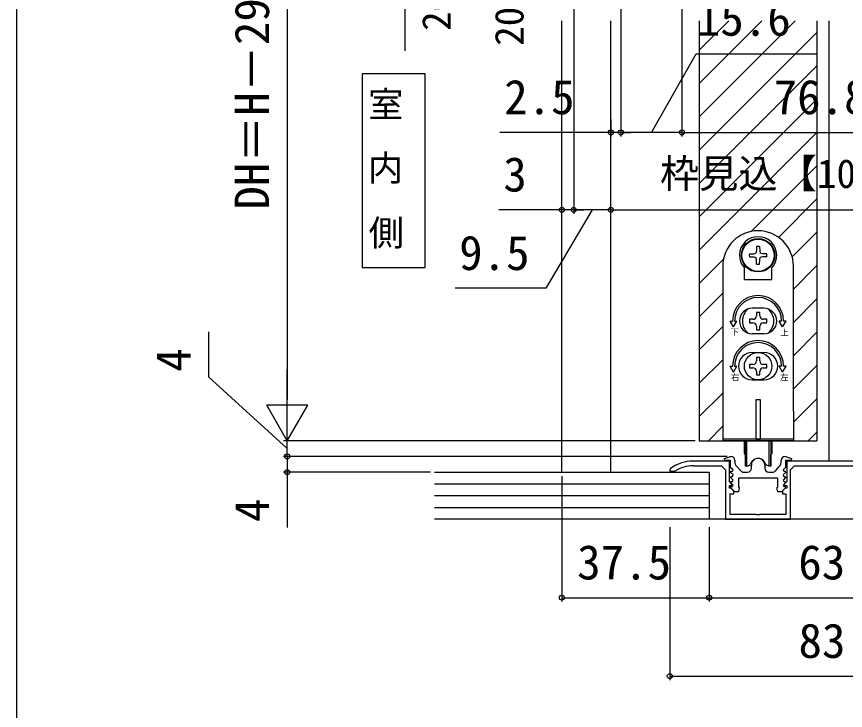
# Model space of a CAD drawing. Units: millimetres, scale not verified. Extents: x -525 to 525, y -783 to 779.
# Drawn here: x -525 to -313.7, y -460.4 to -283.5 of the extents above; entities that cross this region are included whole.
import ezdxf
from ezdxf.enums import TextEntityAlignment as Align

# ---------------------------------------------------------------- set-up
doc = ezdxf.new("R2010")
doc.units = ezdxf.units.MM
doc.header["$LTSCALE"] = 4
for name, color, linetype in [('0-2_USER1', 3, 'Continuous'), ('0-3_YKK_11', 7, 'Continuous'), ('0-4_YKK_12', 2, 'Continuous'), ('0-5_YKK_13', 4, 'Continuous'), ('0-7_YKK_D', 6, 'Continuous'), ('0-8_YKK_ZWAK', 7, 'Continuous'), ('0-9_YSS_K', 3, 'Continuous')]:
    doc.layers.add(name, color=color, linetype=linetype)
doc.styles.add('ＭＳ ゴシック', font='')
doc.styles.get('ＭＳ ゴシック').set_extended_font_data('MS Gothic')

msp = doc.modelspace()

# ---------------------------------------------------------------- linework, layer by layer
at = {"layer": '0-2_USER1'}
msp.add_lwpolyline([(-436.885, -347.445), (-420.885, -347.445), (-420.885, -298.15), (-436.885, -298.15)], close=True, dxfattribs=at)
at = {"layer": '0-3_YKK_11'}
for p, q in [((-341.9, -396.622), (-341.9, -397.238)), ((-330.1, -397.238), (-330.1, -396.622)), ((-341.643, -397.907), (-340.398, -399.291)), ((-337.7, -398.622), (-337.7, -397.822)), ((-334.3, -397.822), (-334.3, -398.622)), ((-331.602, -399.291), (-330.357, -397.907)), ((-339.655, -399.622), (-338.7, -399.622)), ((-333.3, -399.622), (-332.345, -399.622))]:
    msp.add_line(p, q, dxfattribs=at)
for points in [[(-305.3, -396.822), (-328.7, -396.822), (-328.7, -402.022), (-329.334, -402.656), (-329.183, -403.022), (-328.7, -403.022), (-328.7, -403.722), (-329.1, -403.722), (-329.8, -404.422), (-329.8, -405.122), (-328.9, -405.122), (-328.9, -410.422), (-335.542, -410.422), (-335.725, -410.542), (-336.275, -410.542), (-336.458, -410.422), (-343.1, -410.422), (-343.1, -405.122), (-342.2, -405.122), (-342.2, -404.422), (-342.9, -403.722), (-343.3, -403.722), (-343.3, -403.022), (-342.817, -403.022), (-342.666, -402.656), (-343.3, -402.022), (-343.3, -396.822), (-352.5, -396.822)], [(-331, -401.122), (-341, -401.122), (-341, -403.381), (-340.812, -403.659), (-341, -404.622), (-342, -404.622), (-343.026, -403.596), (-342.912, -403.322), (-342.549, -403.322), (-342.389, -402.934), (-343.026, -402.297), (-342.912, -402.022), (-342.549, -402.022), (-342.389, -401.634), (-343.026, -400.997), (-342.912, -400.722), (-342.549, -400.722), (-342.389, -400.334), (-343.026, -399.697), (-342.912, -399.422), (-342.549, -399.422), (-342.389, -399.034), (-343, -398.423), (-343, -396.622), (-344.453, -396.622), (-344.533, -396.114), (-343, -395.622), (-342.9, -395.622)], [(-329.1, -395.622), (-329, -395.622), (-327.467, -396.114), (-327.547, -396.622), (-329, -396.622), (-329, -398.423), (-329.611, -399.034), (-329.451, -399.422), (-329.088, -399.422), (-328.974, -399.697), (-329.611, -400.334), (-329.451, -400.722), (-329.088, -400.722), (-328.974, -400.997), (-329.611, -401.634), (-329.451, -402.022), (-329.088, -402.022), (-328.974, -402.297), (-329.611, -402.934), (-329.451, -403.322), (-329.088, -403.322), (-328.974, -403.596), (-330, -404.622), (-331, -404.622), (-331.187, -403.659), (-331, -403.381), (-331, -401.122)], [(-358.289, -398.669), (-358.5, -399.076), (-358.5, -399.422), (-357.35, -399.422), (-357.19, -399.376)], [(-352.5, -398.022), (-345.3, -398.022), (-344.3, -399.022), (-344.3, -411.622), (-327.7, -411.622), (-327.7, -399.022), (-326.7, -398.022), (-307.3, -398.022), (-306.3, -399.022), (-306.3, -411.622), (-289.7, -411.622), (-289.7, -399.022), (-288.7, -398.022), (-281.5, -398.022)]]:
    msp.add_lwpolyline(points, dxfattribs=at)
for centre, radius, start, end in [((-352.5, -406.822), 10, 90, 125.37654), ((-342.9, -396.622), 1, 0.00001, 89.99999), ((-336, -397.822), 1.7, 359.99999, 180.00001), ((-329.1, -396.622), 1, 90.00001, 179.99999), ((-352.5, -406.822), 8.8, 89.99999, 122.20423), ((-340.9, -397.238), 1, 180.00001, 221.98721), ((-338.7, -398.622), 1, 270.00001, 359.99999), ((-333.3, -398.622), 1, 180.00001, 269.99999), ((-331.1, -397.238), 1, 318.01279, 359.99999), ((-339.655, -398.622), 1, 221.98723, 270.00001), ((-332.345, -398.622), 1, 269.99999, 318.01277)]:
    msp.add_arc(centre, radius, start, end, dxfattribs=at)
at = {"layer": '0-4_YKK_12'}
for p, q in [((-386, -399.622), (-386, -284.622)), ((-373.5, -399.622), (-373.5, -284.622)), ((-351, -284.622), (-351, -391.619)), ((-351, -292.125), (-343.497, -284.622)), ((-351, -300.61), (-335.012, -284.622)), ((-351, -309.095), (-326.527, -284.622)), ((-321, -284.622), (-321, -391.619)), ((-318, -284.622), (-318, -396.822)), ((-351, -317.581), (-321, -287.581)), ((-351, -326.066), (-321, -296.066)), ((-351, -334.551), (-321, -304.551)), ((-351, -343.036), (-321, -313.036)), ((-337.774, -338.295), (-321, -321.522)), ((-330.78, -339.787), (-321, -330.007)), ((-327.305, -344.797), (-321, -338.492)), ((-351, -351.522), (-344.823, -345.345)), ((-327, -352.978), (-321, -346.978)), ((-351, -360.007), (-345, -354.007)), ((-327, -361.463), (-321, -355.463)), ((-351, -368.492), (-345, -362.492)), ((-327, -369.948), (-321, -363.948)), ((-351, -376.978), (-345, -370.978)), ((-327, -378.433), (-321, -372.433)), ((-351, -385.463), (-345, -379.463)), ((-327, -386.919), (-321, -380.919)), ((-348.671, -391.619), (-345, -387.948)), ((-323.215, -391.619), (-321, -389.404)), ((-351, -391.619), (-321, -391.619))]:
    msp.add_line(p, q, dxfattribs=at)
at = {"layer": '0-5_YKK_13'}
for p, q in [((-336.4, -342.155), (-336.419, -343.245)), ((-335.6, -342.155), (-335.581, -343.245)), ((-336.419, -343.245), (-336.568, -343.801)), ((-335.581, -343.245), (-335.432, -343.801)), ((-334.876, -343.95), (-335.432, -343.801)), ((-333.786, -343.969), (-334.876, -343.95)), ((-334.876, -344.788), (-335.432, -344.937)), ((-333.786, -344.769), (-334.876, -344.788)), ((-345, -347.119), (-345, -384.119)), ((-339.5, -350.569), (-339.5, -347.58)), ((-332.5, -350.569), (-332.5, -347.58)), ((-327, -384.119), (-327, -347.119)), ((-339.5, -350.569), (-332.5, -350.569)), ((-334.5, -357.869), (-337.5, -357.869)), ((-336.44, -358.919), (-336.44, -359.799)), ((-335.56, -358.919), (-336.44, -358.919)), ((-335.56, -359.799), (-335.56, -358.919)), ((-343.116, -361.119), (-342.5, -361.119)), ((-342.25, -362.619), (-343.116, -361.119)), ((-342.25, -362.619), (-341.384, -361.119)), ((-342, -361.119), (-341.384, -361.119)), ((-337.32, -360.679), (-338.2, -360.679)), ((-338.2, -360.679), (-338.2, -361.559)), ((-333.8, -360.679), (-334.68, -360.679)), ((-333.8, -361.559), (-333.8, -360.679)), ((-330, -361.119), (-330.616, -361.119)), ((-329.75, -362.619), (-330.616, -361.119)), ((-338.2, -361.559), (-337.32, -361.559)), ((-336.44, -362.439), (-336.44, -363.319)), ((-336.44, -363.319), (-335.56, -363.319)), ((-335.56, -363.319), (-335.56, -362.439)), ((-334.68, -361.559), (-333.8, -361.559)), ((-334.5, -364.369), (-337.5, -364.369)), ((-337.5, -369.119), (-334.5, -369.119)), ((-336.44, -370.419), (-336.44, -371.299)), ((-335.56, -370.419), (-336.44, -370.419)), ((-335.56, -371.299), (-335.56, -370.419)), ((-343.116, -372.619), (-342.5, -372.619)), ((-342.25, -374.119), (-343.116, -372.619)), ((-342.25, -374.119), (-341.384, -372.619)), ((-342, -372.619), (-341.384, -372.619)), ((-337.32, -372.179), (-338.2, -372.179)), ((-338.2, -372.179), (-338.2, -373.059)), ((-338.2, -373.059), (-337.32, -373.059)), ((-333.8, -372.179), (-334.68, -372.179)), ((-334.68, -373.059), (-333.8, -373.059)), ((-333.8, -373.059), (-333.8, -372.179)), ((-329.75, -374.119), (-330.616, -372.619)), ((-330, -372.619), (-330.616, -372.619)), ((-329.75, -374.119), (-328.884, -372.619)), ((-328.884, -372.619), (-329.5, -372.619)), ((-336.44, -373.939), (-336.44, -374.819)), ((-336.44, -374.819), (-335.56, -374.819)), ((-335.56, -374.819), (-335.56, -373.939)), ((-337.5, -376.119), (-334.5, -376.119)), ((-336.5, -381.119), (-335.5, -381.119)), ((-336.5, -391.319), (-336.5, -381.119)), ((-335.5, -381.119), (-335.5, -391.319)), ((-345, -384.119), (-345, -391.619)), ((-345, -391.119), (-327, -391.119)), ((-339.5, -394.867), (-339.5, -391.619)), ((-339.25, -398.119), (-339.25, -391.619)), ((-338.85, -398.119), (-338.85, -391.619)), ((-335.5, -391.319), (-336.5, -391.319)), ((-333.15, -398.119), (-333.15, -391.619)), ((-332.5, -391.619), (-332.5, -394.867)), ((-339.252, -395.163), (-339.25, -395.163)), ((-339.25, -395.119), (-339.25, -398.119)), ((-332.75, -398.119), (-332.75, -395.119)), ((-332.75, -395.163), (-332.748, -395.163)), ((-338.85, -398.119), (-339.25, -398.119)), ((-338.85, -398.119), (-338.23, -397.893)), ((-333.15, -398.119), (-333.77, -397.893))]:
    msp.add_line(p, q, dxfattribs=at)
for points in [[(-338.214, -343.969), (-337.124, -343.95), (-336.568, -343.801)], [(-338.214, -344.769), (-337.124, -344.788), (-336.568, -344.937)], [(-336.4, -346.583), (-336.419, -345.493), (-336.568, -344.937)], [(-335.6, -346.583), (-335.581, -345.493), (-335.432, -344.937)], [(-329.75, -362.619), (-328.884, -361.119), (-329.5, -361.119)], [(-327, -384.119), (-327, -391.619), (-345, -391.619)], [(-332.75, -391.619), (-332.75, -398.119), (-333.15, -398.119)]]:
    msp.add_lwpolyline(points, dxfattribs=at)
for centre, radius in [((-336, -344.369), 4.25), ((-336, -344.369), 4.1), ((-336, -372.619), 3.5)]:
    msp.add_circle(centre, radius, dxfattribs=at)
for centre, radius, start, end in [((-336, -347.119), 9, 0, 180), ((-336, -344.369), 4.75, 317.4631, 222.5369), ((-336, -344.369), 2.25, 79.75965, 100.24035), ((-336, -344.369), 2.25, 169.75965, 190.24035), ((-336, -344.369), 2.25, 349.75965, 10.24035), ((-336, -344.369), 2.25, 259.75965, 280.24035), ((-336, -361.119), 6.5, 0, 180), ((-336, -361.119), 6, 0, 180), ((-337.5, -361.119), 3.25, 90, 270), ((-336, -361.119), 4, 129.83844, 230.16156), ((-334.5, -361.119), 3.25, 270, 90), ((-336, -361.119), 4, 309.83844, 50.16156), ((-337.32, -359.799), 0.88, 270, 0), ((-334.68, -359.799), 0.88, 180, 270), ((-337.32, -362.439), 0.88, 0, 90), ((-334.68, -362.439), 0.88, 90, 180), ((-336, -372.619), 6.5, 0, 180), ((-336, -372.619), 6, 0, 180), ((-337.5, -372.619), 3.5, 90, 270), ((-334.5, -372.619), 3.5, 270, 90), ((-337.32, -371.299), 0.88, 270, 0), ((-334.68, -371.299), 0.88, 180, 270), ((-337.32, -373.939), 0.88, 0, 90), ((-334.68, -373.939), 0.88, 90, 180), ((-339.2, -394.867), 0.3, 180, 260), ((-332.8, -394.867), 0.3, 280, 0), ((-336, -398.119), 2, 16.15012, 163.84988), ((-338.401, -397.424), 0.5, 290, 343.84988), ((-333.599, -397.424), 0.5, 196.15012, 250)]:
    msp.add_arc(centre, radius, start, end, dxfattribs=at)
at = {"layer": '0-7_YKK_D'}
for p, q in [((-383, -178.122), (-383, -333.763)), ((-371, -189.622), (-371, -314.047)), ((-371, -189.622), (-371, -314.047)), ((-355.4, -194.122), (-355.4, -314.047)), ((-355.4, -194.122), (-355.4, -314.047)), ((-456, -198.122), (-456, -381.119)), ((-373.5, -309.727), (-373.5, -314.047)), ((-373.5, -313.047), (-401.827, -313.047)), ((-371, -313.047), (-373.5, -313.047)), ((-355.4, -313.047), (-371, -313.047)), ((-371, -313.047), (-368.45, -313.047)), ((-355.4, -313.047), (-278.6, -313.047)), ((-386, -332.763), (-402.055, -332.763)), ((-383, -332.763), (-386, -332.763)), ((-373.5, -332.763), (-383, -332.763)), ((-383, -332.763), (-380.45, -332.763)), ((-373.5, -332.763), (-269.5, -332.763)), ((-456, -391.619), (-456, -373.432)), ((-456, -391.619), (-461.25, -382.526)), ((-450.75, -382.526), (-461.25, -382.526)), ((-456, -391.619), (-450.75, -382.526)), ((-352, -391.619), (-457, -391.619)), ((-353, -391.619), (-457, -391.619)), ((-456, -395.622), (-456, -391.619)), ((-344.9, -395.622), (-457, -395.622)), ((-343.9, -395.622), (-457, -395.622)), ((-419.5, -399.622), (-457, -399.622)), ((-386, -400.622), (-386, -432.622)), ((-358.5, -413.622), (-358.5, -452.622)), ((-348.5, -413.622), (-348.5, -432.622)), ((-348.5, -413.622), (-348.5, -432.622)), ((-386, -431.622), (-348.5, -431.622)), ((-348.5, -431.622), (-285.5, -431.622)), ((-358.5, -451.622), (-275.5, -451.622))]:
    msp.add_line(p, q, dxfattribs=at)
for points in [[(-456, -177.122), (-426, -204.384), (-426, -292.248)], [(-363.2, -313.047), (-351.768, -293.047), (-320.836, -293.047)], [(-378.25, -332.763), (-390.084, -352.763), (-413.244, -352.763)], [(-456, -393.621), (-476, -375.432), (-476, -363.864)], [(-456, -395.622), (-456, -399.622), (-456, -413.74)]]:
    msp.add_lwpolyline(points, dxfattribs=at)
for centre in [(-373.5, -313.047), (-371, -313.047), (-371, -313.047), (-355.4, -313.047), (-355.4, -313.047), (-386, -332.763), (-383, -332.763), (-383, -332.763), (-373.5, -332.763), (-373.5, -332.763), (-456, -395.622), (-456, -395.622), (-456, -399.622), (-386, -431.622), (-348.5, -431.622), (-348.5, -431.622), (-358.5, -451.622)]:
    msp.add_circle(centre, 0.637, dxfattribs=at)
at = {"layer": '0-8_YKK_ZWAK'}
msp.add_line((-525, 746.7), (-525, -783.3), dxfattribs=at)
at = {"layer": '0-9_YSS_K'}
for p, q in [((-418.5, -399.622), (-348.5, -399.622)), ((-348.5, -399.622), (-348.5, -411.622)), ((-418.5, -402.622), (-348.5, -402.622)), ((-418.5, -405.622), (-348.5, -405.622)), ((-418.5, -408.622), (-348.5, -408.622)), ((-237, -411.622), (-418.5, -411.622))]:
    msp.add_line(p, q, dxfattribs=at)

# ---------------------------------------------------------------- texts
at = {"layer": '0-2_USER1', "style": 'ＭＳ ゴシック'}
for s, p in [('室', (-435.405, -311.147)), ('内', (-435.456, -327.374)), ('側', (-435.252, -343.908))]:
    msp.add_text(s, height=6.598, dxfattribs=at).set_placement(p, align=Align.BOTTOM_LEFT)
at = {"layer": '0-5_YKK_13', "style": 'ＭＳ ゴシック'}
for s, p in [('下', (-343.029, -365.163)), ('上', (-330.355, -365.332)), ('右', (-342.921, -376.687)), ('左', (-330.379, -376.723))]:
    msp.add_text(s, height=1.558, dxfattribs=at).set_placement(p, align=Align.BOTTOM_LEFT)
at = {"layer": '0-7_YKK_D', "style": 'ＭＳ ゴシック'}
for s, height, p in [('20（直付敷居）', 7.331, (-393.583, -290.986)), ('20.5[薄敷居]', 7.331, (-412.125, -287.18)), ('DH＝H－29', 8.798, (-458, -332.746)), ('4', 8.798, (-478, -374.046)), ('4', 8.798, (-458, -412.354))]:
    msp.add_text(s, height=height, rotation=90, dxfattribs=at).set_placement(p, align=Align.BOTTOM_LEFT)
for s, height, p in [('15.6', 8.798, (-351.609, -291.047)), ('2.5', 8.798, (-400.714, -311.047)), ('76.8', 8.798, (-332.034, -311.047)), ('枠見込【104】', 7.331, (-361.017, -329.4)), ('3', 8.798, (-400.941, -330.763)), ('9.5', 8.798, (-412.198, -350.763)), ('37.5', 8.798, (-382.114, -429.622)), ('63', 8.798, (-325.761, -429.622)), ('83', 8.798, (-325.693, -449.622))]:
    msp.add_text(s, height=height, dxfattribs=at).set_placement(p, align=Align.BOTTOM_LEFT)

doc.saveas('drawing.dxf')
